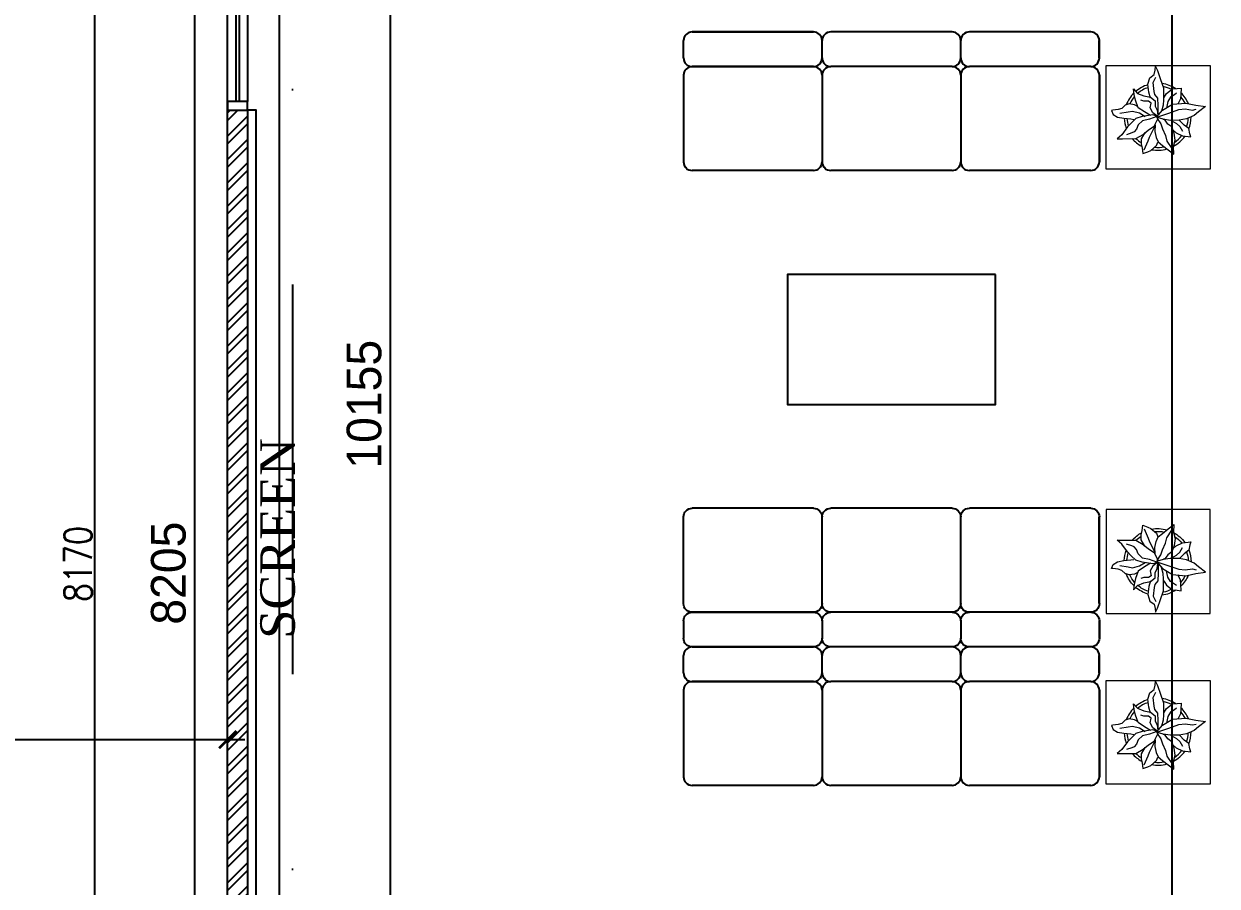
# Model space of a CAD drawing. Header units: millimetres. Extents: x 423806 to 486881, y 1786979 to 1831529.
# Drawn here: x 441580 to 448466, y 1796754 to 1801731 of the extents above; entities that cross this region are included whole.
import ezdxf

# ---------------------------------------------------------------- set-up
doc = ezdxf.new("R2010")
doc.units = ezdxf.units.MM
doc.header["$LTSCALE"] = 150
doc.header["$PDSIZE"] = 0.01
doc.linetypes.add('DASHDOTX2', pattern=[2, 1, -0.5, 0, -0.5])
doc.layers.get('0').update_dxf_attribs({"lineweight": 13})
for name, color, linetype in [('AD-DIM_CHECK', 7, 'Continuous'), ('AD-FURNITURE', 1, 'Continuous'), ('AD-GLASS', 140, 'Continuous'), ('AD-GRID', 251, 'DASHDOTX2'), ('AD-SILL', 252, 'Continuous'), ('AD-WALL', 7, 'Continuous'), ('AD-WALL HATCH', 252, 'Continuous')]:
    doc.layers.add(name, color=color, linetype=linetype)
for name, color, linetype, lineweight in [('AD-TEXT', 7, 'Continuous', 25), ('BEAMS', 53, 'Continuous', 25), ('DIM', 7, 'Continuous', 13)]:
    doc.layers.add(name, color=color, linetype=linetype, lineweight=lineweight)
doc.styles.add('240122--R0_INST_ FLOOR PLANS XREF$0$Scale M 200', font='times.ttf', dxfattribs={"height": 200})
doc.styles.add('RS', font='romans.shx', dxfattribs={"width": 0.8})
doc.dimstyles.new('D100', dxfattribs={"dimtxt": 160, "dimasz": 80, "dimexe": 60, "dimexo": 50, "dimgap": 15, "dimtad": 1, "dimdec": 0, "dimzin": 0, "dimdsep": 46, "dimtxsty": 'RS', "dimblk": 'OBLIQUE', "dimcen": 1, "dimclrd": 33, "dimclre": 33, "dimclrt": 7, "dimadec": 0, "dimazin": 0, "dimtfac": 1, "dimtdec": 0, "dimtmove": 2, "dimatfit": 3, "dimfxl": 125, "dimtolj": 1, "dimtzin": 0, "dimarcsym": 1})
doc.dimstyles.new('Scale 100', dxfattribs={"dimtxt": 200, "dimasz": 100, "dimexe": 100, "dimexo": 100, "dimgap": 50, "dimtad": 1, "dimdec": 0, "dimrnd": 5, "dimzin": 0, "dimdsep": 46, "dimtxsty": 'Standard', "dimblk": 'ARCHTICK', "dimcen": 0, "dimdle": 100, "dimclrd": 252, "dimclre": 252, "dimclrt": 256, "dimadec": 0, "dimazin": 0, "dimtfac": 1, "dimtdec": 0, "dimtofl": 0, "dimtmove": 1, "dimatfit": 3, "dimfxl": 0.18, "dimtolj": 1, "dimtzin": 0, "dimarcsym": 0})

# ---------------------------------------------------------------- blocks, each defined once
blk = doc.blocks.new('_Oblique')
at = {"color": 0, "linetype": 'ByBlock', "lineweight": -2}
blk.add_line((-0.5, -0.5), (0.5, 0.5), dxfattribs=at)
blk = doc.blocks.new('*D157')
at = {"layer": 'Defpoints', "color": 0, "transparency": 16777216}
for p in [(442193.4, 1802697.9), (441988, 1794527.9), (442414.4, 1794527.9)]:
    blk.add_point(p, dxfattribs=at)
at = {"layer": 'DIM', "color": 33, "lineweight": -2, "transparency": 16777216}
for p, q in [((442143.4, 1802697.9), (441928, 1802697.9)), ((441988, 1802697.9), (441988, 1794527.9)), ((442364.4, 1794527.9), (441928, 1794527.9))]:
    blk.add_line(p, q, dxfattribs=at)
at = {"layer": 'DIM', "color": 33, "lineweight": -2, "transparency": 16777216, "xscale": 80, "yscale": 80, "zscale": 80}
for p, rotation in [((441988, 1802697.9), 90), ((441988, 1794527.9), 270)]:
    blk.add_blockref('_Oblique', p, dxfattribs=dict(at, rotation=rotation))
at = {"layer": 'DIM', "color": 7, "transparency": 16777216, "insert": (441893, 1798612.9), "char_height": 160, "attachment_point": 5, "rotation": 90, "style": 'RS'}
blk.add_mtext('\\A1;8170', dxfattribs=at)
blk = doc.blocks.new('_ArchTick')
at = {"color": 0, "linetype": 'ByBlock', "const_width": 0.15}
blk.add_lwpolyline([(-0.5, -0.5), (0.5, 0.5)], dxfattribs=at)
blk = doc.blocks.new('*D307')
at = {"layer": 'AD-DIM_CHECK', "color": 252, "lineweight": -2, "transparency": 16777216}
for p, q in [((443694.5, 1804712.9), (443694.5, 1794357.9)), ((443606.1, 1804612.9), (443794.5, 1804612.9)), ((443606.1, 1794457.9), (443794.5, 1794457.9))]:
    blk.add_line(p, q, dxfattribs=at)
at = {"layer": 'Defpoints', "color": 0, "transparency": 16777216}
for p in [(443506.1, 1804612.9), (443506.1, 1794457.9), (443694.5, 1794457.9)]:
    blk.add_point(p, dxfattribs=at)
at = {"layer": 'AD-DIM_CHECK', "color": 252, "lineweight": -2, "transparency": 16777216, "xscale": 100, "yscale": 100, "zscale": 100}
for p, rotation in [((443694.5, 1804612.9), 90), ((443694.5, 1794457.9), 270)]:
    blk.add_blockref('_ArchTick', p, dxfattribs=dict(at, rotation=rotation))
at = {"layer": 'AD-DIM_CHECK', "transparency": 16777216, "insert": (443544.5, 1799535.4), "char_height": 200, "attachment_point": 5, "rotation": 90}
blk.add_mtext('\\A1;10155', dxfattribs=at)
blk = doc.blocks.new('*D308')
at = {"layer": 'AD-DIM_CHECK', "color": 252, "lineweight": -2, "transparency": 16777216}
for p, q in [((436556.1, 1797309.6), (436556.1, 1797699.6)), ((442756.1, 1797309.6), (442756.1, 1797699.6)), ((436456.1, 1797599.6), (442856.1, 1797599.6))]:
    blk.add_line(p, q, dxfattribs=at)
at = {"layer": 'Defpoints', "color": 0, "transparency": 16777216}
for p in [(442756.1, 1797599.6), (436556.1, 1797209.6), (442756.1, 1797209.6)]:
    blk.add_point(p, dxfattribs=at)
at = {"layer": 'AD-DIM_CHECK', "color": 252, "lineweight": -2, "transparency": 16777216, "xscale": 100, "yscale": 100, "zscale": 100, "rotation": 180}
blk.add_blockref('_ArchTick', (436556.1, 1797599.6), dxfattribs=at)
at = {"layer": 'AD-DIM_CHECK', "color": 252, "lineweight": -2, "transparency": 16777216, "xscale": 100, "yscale": 100, "zscale": 100}
blk.add_blockref('_ArchTick', (442756.1, 1797599.6), dxfattribs=at)
at = {"layer": 'AD-DIM_CHECK', "transparency": 16777216, "insert": (439656.1, 1797749.6), "char_height": 200, "attachment_point": 5}
blk.add_mtext('\\A1;6200', dxfattribs=at)
blk = doc.blocks.new('*D309')
at = {"layer": 'AD-DIM_CHECK', "color": 252, "lineweight": -2, "transparency": 16777216}
for p, q in [((442565.1, 1802762.9), (442565.1, 1794357.9)), ((442656.1, 1802662.9), (442465.1, 1802662.9)), ((442656.1, 1794457.9), (442465.1, 1794457.9))]:
    blk.add_line(p, q, dxfattribs=at)
at = {"layer": 'Defpoints', "color": 0, "transparency": 16777216}
for p in [(442756.1, 1802662.9), (442565.1, 1794457.9), (442756.1, 1794457.9)]:
    blk.add_point(p, dxfattribs=at)
at = {"layer": 'AD-DIM_CHECK', "color": 252, "lineweight": -2, "transparency": 16777216, "xscale": 100, "yscale": 100, "zscale": 100}
for p, rotation in [((442565.1, 1802662.9), 90), ((442565.1, 1794457.9), 270)]:
    blk.add_blockref('_ArchTick', p, dxfattribs=dict(at, rotation=rotation))
at = {"layer": 'AD-DIM_CHECK', "transparency": 16777216, "insert": (442415.1, 1798560.4), "char_height": 200, "attachment_point": 5, "rotation": 90}
blk.add_mtext('\\A1;8205', dxfattribs=at)
blk = doc.blocks.new('*U274')
at = {"layer": 'AD-GLASS'}
for p, q in [((1380, 67.5), (0, 67.5)), ((1380, 47.5), (0, 47.5))]:
    blk.add_line(p, q, dxfattribs=at)
at = {"layer": 'AD-SILL'}
for p, q in [((0, 115), (1380, 115)), ((1380, 0), (0, 0))]:
    blk.add_line(p, q, dxfattribs=at)
blk = doc.blocks.new('R0_INST_ FLOOR PLANS$0$trgrgre')
at = {"layer": 'AD-FURNITURE', "linetype": 'Continuous'}
for p, q in [((3774100.2, 1718289.1), (3774800.2, 1718289.1)), ((3774899.8, 1718289.1), (3775599.8, 1718289.1)), ((3775699.8, 1718289.1), (3776399.8, 1718289.1)), ((3774050.2, 1717739.1), (3774050.2, 1718239.1)), ((3774050.2, 1717739.1), (3774050.2, 1718239.1)), ((3774050.6, 1717739.1), (3774050.6, 1718239.1)), ((3774849.8, 1717739.1), (3774849.8, 1718239.1)), ((3774850.2, 1717739.1), (3774850.2, 1718239.1)), ((3775649.8, 1717739.1), (3775649.8, 1718239.1)), ((3776449.8, 1717739.1), (3776449.8, 1718239.1)), ((3774100.2, 1717689.1), (3774800.2, 1717689.1)), ((3774899.8, 1717689.1), (3775599.8, 1717689.1)), ((3776399.8, 1717689.1), (3775699.8, 1717689.1)), ((3775699.8, 1717689.1), (3776399.8, 1717689.1)), ((3774050.2, 1717639.1), (3774050.2, 1717539.1)), ((3774050.2, 1717639.1), (3774050.2, 1717539.1)), ((3774050.6, 1717639.1), (3774050.6, 1717539.1)), ((3774849.8, 1717639.1), (3774849.8, 1717539.1)), ((3774850.2, 1717639.1), (3774850.2, 1717539.1)), ((3775649.8, 1717639.1), (3775649.8, 1717539.1)), ((3775649.8, 1717639.1), (3775649.8, 1717539.1)), ((3775649.8, 1717639.1), (3775649.8, 1717539.1)), ((3776449.8, 1717639.1), (3776449.8, 1717539.1)), ((3776449.8, 1717639.1), (3776449.8, 1717539.1)), ((3774100.2, 1717489.1), (3774800.2, 1717489.1)), ((3774899.8, 1717489.1), (3775599.8, 1717489.1)), ((3776399.8, 1717489.1), (3775699.8, 1717489.1)), ((3775699.8, 1717489.1), (3776399.8, 1717489.1))]:
    blk.add_line(p, q, dxfattribs=at)
for centre, start, end in [((3774100.2, 1718239.1), 90, 180), ((3774100.2, 1718239.1), 90, 180), ((3774800.2, 1718239.1), 0, 90), ((3774899.8, 1718239.1), 90, 180), ((3775599.8, 1718239.1), 0, 90), ((3775699.8, 1718239.1), 90, 180), ((3776399.8, 1718239.1), 0, 90), ((3774100.2, 1717739.1), 180, 270), ((3774100.2, 1717739.1), 180, 270), ((3774800.2, 1717739.1), 270, 0), ((3774899.8, 1717739.1), 180, 270), ((3775599.8, 1717739.1), 270, 0), ((3775699.8, 1717739.1), 180, 270), ((3775699.8, 1717739.1), 180, 270), ((3776399.8, 1717739.1), 270, 0), ((3776399.8, 1717739.1), 270, 0), ((3774100.2, 1717639.1), 90, 180), ((3774100.2, 1717639.1), 90, 180), ((3774800.2, 1717639.1), 0, 90), ((3774899.8, 1717639.1), 90, 180), ((3775599.8, 1717639.1), 0, 90), ((3775699.8, 1717639.1), 90, 180), ((3775699.8, 1717639.1), 90, 180), ((3776399.8, 1717639.1), 0, 90), ((3776399.8, 1717639.1), 0, 90), ((3774100.2, 1717539.1), 180, 270), ((3774100.2, 1717539.1), 180, 270), ((3774800.2, 1717539.1), 270, 0), ((3774899.8, 1717539.1), 180, 270), ((3775599.8, 1717539.1), 270, 0), ((3775699.8, 1717539.1), 180, 270), ((3775699.8, 1717539.1), 180, 270), ((3776399.8, 1717539.1), 270, 0), ((3776399.8, 1717539.1), 270, 0)]:
    blk.add_arc(centre, 50, start, end, dxfattribs=at)
blk = doc.blocks.new('A$C11832f3e')
at = {"layer": 'AD-FURNITURE', "color": 3, "linetype": 'ByBlock', "lineweight": 20}
for p, q in [((242.5, 488.2, -2548975.6), (210, 513.3, -2548975.6)), ((210, 513.3, -2548975.6), (212.2, 468.2, -2548975.6)), ((274.9, 462, -2548975.6), (242.5, 488.2, -2548975.6)), ((342.9, 490.9, -2548975.6), (310.2, 463.4, -2548975.6)), ((360.6, 498.5, -2548975.6), (342.9, 490.9, -2548975.6)), ((380.4, 487.7, -2548975.6), (357.2, 434.9, -2548975.6)), ((389.1, 509.6, -2548975.6), (360.6, 498.5, -2548975.6)), ((393.4, 478.8, -2548975.6), (389.1, 509.6, -2548975.6)), ((212.2, 468.2, -2548975.6), (202.7, 431.7, -2548975.6)), ((202.7, 431.7, -2548975.6), (207.9, 391.8, -2548975.6)), ((249.8, 436.9, -2548975.6), (221.4, 479.8, -2548975.6)), ((257.1, 405.5, -2548975.6), (249.8, 436.9, -2548975.6)), ((301.1, 442, -2548975.6), (274.9, 462, -2548975.6)), ((311.6, 415.8, -2548975.6), (301.1, 442, -2548975.6)), ((310.2, 463.4, -2548975.6), (302.5, 442.6, -2548975.6)), ((318.9, 381.4, -2548975.6), (311.6, 415.8, -2548975.6)), ((349.5, 414.1, -2548975.6), (318.9, 353.8, -2548975.6)), ((357.2, 434.9, -2548975.6), (349.5, 414.1, -2548975.6)), ((378, 387.7, -2548975.6), (397.8, 424, -2548975.6)), ((428.8, 422.3, -2548975.6), (385.9, 398.2, -2548975.6)), ((398.9, 453.6, -2548975.6), (393.4, 478.8, -2548975.6)), ((397.8, 424, -2548975.6), (398.9, 453.6, -2548975.6)), ((505.3, 423.3, -2548975.6), (428.8, 422.3, -2548975.6)), ((537.7, 423.3, -2548975.6), (505.3, 423.3, -2548975.6)), ((510.4, 400.1, -2548975.6), (537.7, 423.3, -2548975.6)), ((159.8, 407.5, -2548975.6), (112.6, 412.8, -2548975.6)), ((112.6, 412.8, -2548975.6), (117.9, 396.1, -2548975.6)), ((117.9, 396.1, -2548975.6), (124.2, 364.7, -2548975.6)), ((124.2, 364.7, -2548975.6), (150.4, 344.7, -2548975.6)), ((150.4, 344.7, -2548975.6), (177.6, 317.4, -2548975.6)), ((196.3, 389.8, -2548975.6), (159.8, 407.5, -2548975.6)), ((174.4, 353.1, -2548975.6), (159.8, 380.4, -2548975.6)), ((194.4, 336.3, -2548975.6), (174.4, 353.1, -2548975.6)), ((213.1, 373.9, -2548975.6), (196.3, 389.8, -2548975.6)), ((207.9, 391.8, -2548975.6), (221.4, 355.2, -2548975.6)), ((221.4, 355.2, -2548975.6), (243.5, 338.5, -2548975.6)), ((276, 366.6, -2548975.6), (257.1, 405.5, -2548975.6)), ((284.3, 337.4, -2548975.6), (276, 366.6, -2548975.6)), ((324.1, 351, -2548975.6), (302.1, 308, -2548975.6)), ((317.8, 343.6, -2548975.6), (318.9, 381.4, -2548975.6)), ((355.6, 372, -2548975.6), (324.1, 351, -2548975.6)), ((385.9, 398.2, -2548975.6), (355.6, 372, -2548975.6)), ((416.2, 343.6, -2548975.6), (425.6, 368.8, -2548975.6)), ((425.6, 368.8, -2548975.6), (439.3, 384.5, -2548975.6)), ((439.3, 384.5, -2548975.6), (452.9, 389.8, -2548975.6)), ((452.9, 389.8, -2548975.6), (483.2, 400.1, -2548975.6)), ((456.1, 333.1, -2548975.6), (478, 355.2, -2548975.6)), ((478, 355.2, -2548975.6), (510.4, 400.1, -2548975.6)), ((66.6, 268.3, -2548975.6), (92.8, 290.2, -2548975.6)), ((92.8, 290.2, -2548975.6), (137.7, 309.1, -2548975.6)), ((137.7, 309.1, -2548975.6), (178.7, 316.4, -2548975.6)), ((178.7, 316.4, -2548975.6), (230.9, 317.4, -2548975.6)), ((238.2, 275.6, -2548975.6), (181.7, 254.7, -2548975.6)), ((220.5, 320.7, -2548975.6), (194.4, 336.3, -2548975.6)), ((230.9, 317.4, -2548975.6), (271.7, 311.2, -2548975.6)), ((307.3, 298.6, -2548975.6), (238.2, 275.6, -2548975.6)), ((243.5, 338.5, -2548975.6), (260.3, 316.4, -2548975.6)), ((260.3, 316.4, -2548975.6), (268.7, 313.4, -2548975.6)), ((271.7, 311.2, -2548975.6), (310.5, 299.6, -2548975.6)), ((310.5, 299.6, -2548975.6), (274.9, 258.8, -2548975.6)), ((306.2, 306, -2548975.6), (284.3, 337.4, -2548975.6)), ((301.1, 286.1, -2548975.6), (300, 231.5, -2548975.6)), ((302.1, 308, -2548975.6), (307.3, 295.5, -2548975.6)), ((302.1, 290.2, -2548975.6), (307.3, 291.2, -2548975.6)), ((306.2, 257.7, -2548975.6), (302.1, 290.2, -2548975.6)), ((304.3, 294.5, -2548975.6), (330.3, 286.1, -2548975.6)), ((307.3, 295.5, -2548975.6), (350.3, 311.2, -2548975.6)), ((307.3, 291.2, -2548975.6), (330.3, 273.4, -2548975.6)), ((330.3, 286.1, -2548975.6), (392.1, 295.5, -2548975.6)), ((345.1, 289.3, -2548975.6), (378.6, 268.3, -2548975.6)), ((350.3, 311.2, -2548975.6), (390, 319.6, -2548975.6)), ((407.8, 274.5, -2548975.6), (375.4, 294.5, -2548975.6)), ((390, 319.6, -2548975.6), (416.2, 343.6, -2548975.6)), ((392.1, 295.5, -2548975.6), (428.8, 306.9, -2548975.6)), ((428.8, 306.9, -2548975.6), (456.1, 333.1, -2548975.6)), ((458, 309.1, -2548975.6), (441.3, 312.3, -2548975.6)), ((497.9, 305, -2548975.6), (458, 309.1, -2548975.6)), ((520.9, 276.6, -2548975.6), (473.7, 268.3, -2548975.6)), ((535.5, 298.6, -2548975.6), (497.9, 305, -2548975.6)), ((560.7, 282.9, -2548975.6), (535.5, 298.6, -2548975.6)), ((569, 259.9, -2548975.6), (560.7, 282.9, -2548975.6)), ((26.9, 238, -2548975.6), (66.6, 268.3, -2548975.6)), ((82.3, 230.6, -2548975.6), (26.9, 238, -2548975.6)), ((101.2, 257.7, -2548975.6), (80.2, 252.6, -2548975.6)), ((140.9, 218, -2548975.6), (82.3, 230.6, -2548975.6)), ((144.1, 251.5, -2548975.6), (101.2, 257.7, -2548975.6)), ((217.3, 224.2, -2548975.6), (140.9, 218, -2548975.6)), ((181.7, 254.7, -2548975.6), (144.1, 251.5, -2548975.6)), ((171.2, 193.9, -2548975.6), (186, 223.2, -2548975.6)), ((274.9, 258.8, -2548975.6), (217.3, 224.2, -2548975.6)), ((228.9, 183.4, -2548975.6), (243.5, 208.5, -2548975.6)), ((243.5, 208.5, -2548975.6), (253, 246.3, -2548975.6)), ((268.7, 199.1, -2548975.6), (271.7, 229.6, -2548975.6)), ((271.7, 229.6, -2548975.6), (280.1, 265, -2548975.6)), ((300, 231.5, -2548975.6), (302.1, 188.8, -2548975.6)), ((316.8, 235.8, -2548975.6), (306.2, 257.7, -2548975.6)), ((317.8, 205.5, -2548975.6), (316.8, 235.8, -2548975.6)), ((330.3, 273.4, -2548975.6), (346.2, 245.3, -2548975.6)), ((346.2, 245.3, -2548975.6), (340.8, 218, -2548975.6)), ((340.8, 218, -2548975.6), (356.5, 207.5, -2548975.6)), ((356.5, 207.5, -2548975.6), (382.7, 207.5, -2548975.6)), ((378.6, 268.3, -2548975.6), (415.1, 244.2, -2548975.6)), ((382.7, 207.5, -2548975.6), (400.5, 201.2, -2548975.6)), ((447.7, 264.2, -2548975.6), (407.8, 274.5, -2548975.6)), ((415.1, 244.2, -2548975.6), (431.8, 201.2, -2548975.6)), ((416.2, 239, -2548975.6), (437.2, 227.4, -2548975.6)), ((437.2, 227.4, -2548975.6), (467.5, 222.3, -2548975.6)), ((473.7, 268.3, -2548975.6), (447.7, 264.2, -2548975.6)), ((467.5, 222.3, -2548975.6), (491.5, 230.6, -2548975.6)), ((491.5, 230.6, -2548975.6), (510.4, 248.3, -2548975.6)), ((510.4, 248.3, -2548975.6), (531.4, 254.7, -2548975.6)), ((531.4, 254.7, -2548975.6), (562.8, 258.8, -2548975.6)), ((562.8, 258.8, -2548975.6), (569, 259.9, -2548975.6)), ((168.2, 131, -2548975.6), (169.2, 168.8, -2548975.6)), ((169.2, 168.8, -2548975.6), (171.2, 193.9, -2548975.6)), ((195.4, 160.4, -2548975.6), (206.8, 169.9, -2548975.6)), ((206.8, 169.9, -2548975.6), (228.9, 183.4, -2548975.6)), ((251.9, 162.6, -2548975.6), (218.4, 136.4, -2548975.6)), ((267.6, 187.7, -2548975.6), (251.9, 162.6, -2548975.6)), ((268.7, 165.6, -2548975.6), (268.7, 199.1, -2548975.6)), ((268.7, 129.9, -2548975.6), (268.7, 165.6, -2548975.6)), ((302.1, 188.8, -2548975.6), (320, 167.7, -2548975.6)), ((344, 184.5, -2548975.6), (317.8, 205.5, -2548975.6)), ((320, 167.7, -2548975.6), (323, 149.9, -2548975.6)), ((323, 149.9, -2548975.6), (328.3, 99.6, -2548975.6)), ((383.7, 176.1, -2548975.6), (344, 184.5, -2548975.6)), ((345.1, 188.8, -2548975.6), (354.5, 155.1, -2548975.6)), ((354.5, 155.1, -2548975.6), (360.8, 109.1, -2548975.6)), ((420.4, 161.5, -2548975.6), (383.7, 176.1, -2548975.6)), ((443.4, 136.4, -2548975.6), (420.4, 161.5, -2548975.6)), ((431.8, 201.2, -2548975.6), (438.3, 167.7, -2548975.6)), ((438.3, 167.7, -2548975.6), (443.4, 136.4, -2548975.6)), ((191.2, 134.2, -2548975.6), (168.2, 131, -2548975.6)), ((218.4, 136.4, -2548975.6), (191.2, 134.2, -2548975.6)), ((286.5, 80.8, -2548975.6), (268.7, 129.9, -2548975.6)), ((304.3, 30.5, -2548975.6), (286.5, 80.8, -2548975.6)), ((328.3, 99.6, -2548975.6), (313.5, 68.3, -2548975.6)), ((348.1, 71.3, -2548975.6), (323, 52.6, -2548975.6)), ((360.8, 109.1, -2548975.6), (348.1, 71.3, -2548975.6)), ((315.7, 6.4, -2548975.6), (304.3, 30.5, -2548975.6)), ((316.8, 28.5, -2548975.6), (315.7, 6.4, -2548975.6)), ((323, 52.6, -2548975.6), (316.8, 28.5, -2548975.6))]:
    blk.add_line(p, q, dxfattribs=at)
at = {"layer": 'AD-FURNITURE', "lineweight": 20}
blk.add_lwpolyline([(0, 0), (0, 600), (600, 600), (600, 0)], close=True, dxfattribs=at)
at = {"layer": 'AD-FURNITURE', "color": 3, "linetype": 'ByBlock', "lineweight": 20}
for radius, start, end in [(193.2, 79.70377, 106.12808), (193.2, 118.34547, 144.45412), (177.1, 123.38678, 142.07557), (177.1, 84.18858, 102.40281), (193.2, 40.66057, 61.33926), (177.1, 45.08351, 57.50228), (193.2, 158.58618, 179.74423), (177.1, 160.65586, 177.50575), (177.1, 3.26994, 17.40025), (193.2, 2.50299, 20.45628), (193.2, 202.97684, 225.84728), (177.1, 206.27612, 221.1349), (177.1, 318.47558, 335.33471), (193.2, 314.80206, 339.18037), (177.1, 242.68987, 259.53455), (177.1, 287.98642, 310.5771), (193.2, 287.12296, 310.98158), (193.2, 236.95629, 262.29504)]:
    blk.add_arc((303.5, 296.7, -2548975.6), radius, start, end, dxfattribs=at)

msp = doc.modelspace()

# ---------------------------------------------------------------- hatches: boundary and pattern name
at = {"layer": 'AD-WALL HATCH', "transparency": 33554687}
h = msp.add_hatch(dxfattribs=at)
h.set_pattern_fill('ANSI32', color=256, scale=10)
h.set_pattern_definition([(45, (415131.13, 1744227.9), (-67.35192, 67.35192), []), (45, (415176.03, 1744227.9), (-67.35192, 67.35192), [])])
h.paths.add_polyline_path([(451901.1, 1795527.9), (452131.1, 1795527.9), (452131.1, 1794977.9), (451291.8, 1794977.9), (451291.8, 1795207.9), (451901.1, 1795207.9)])
h.paths.add_polyline_path([(448321.1, 1811927.9), (448321.1, 1816977.9), (448206.1, 1816977.9), (448206.1, 1811927.9)])
h.paths.add_polyline_path([(439001.1, 1811677.9), (439231.1, 1811677.9), (439231.1, 1812027.9), (439506.1, 1812027.9), (439506.1, 1812257.9), (439001.1, 1812257.9)])
h.paths.add_polyline_path([(439001.1, 1823727.9), (439001.1, 1819327.9), (442501.1, 1819327.9), (442501.1, 1820182.9), (442271.1, 1820182.9), (442271.1, 1819557.9), (441071.1, 1819557.9), (441071.1, 1820157.9), (440956.1, 1820157.9), (440956.1, 1819557.9), (439231.1, 1819557.9), (439231.1, 1823727.9)])
h.paths.add_polyline_path([(441471.1, 1823997.9), (439831.3, 1823997.9), (439831.3, 1824227.9), (441471.1, 1824227.9)])
h.paths.add_polyline_path([(448706.1, 1799227.9), (448906.1, 1799227.9), (448906.1, 1799342.9), (448706.1, 1799342.9), (448706.1, 1802177.9), (448591.1, 1802177.9), (448591.1, 1794977.9), (449291.8, 1794977.9), (449291.8, 1795207.9), (448706.1, 1795207.9)])
h.paths.add_polyline_path([(452131.1, 1798527.9), (452131.1, 1803977.9), (451901.1, 1803977.9), (451901.1, 1799342.9), (450906.1, 1799342.9), (450906.1, 1799227.9), (451901.1, 1799227.9), (451901.1, 1798527.9)])
h.paths.add_polyline_path([(451901.1, 1811177.9), (452131.1, 1811177.9), (452131.1, 1810427.9), (451901.1, 1810427.9)])
h.paths.add_polyline_path([(451901.1, 1814372.9), (452131.1, 1814372.9), (452131.1, 1815397.9), (451901.1, 1815397.9)])
h.paths.add_polyline_path([(438581.1, 1809177.9), (439231.1, 1809177.9), (439231.1, 1808552.9), (439116.1, 1808552.9), (439116.1, 1809062.9), (438581.1, 1809062.9)])
h.paths.add_polyline_path([(446146.1, 1820752.9), (446146.1, 1819557.9), (446296.1, 1819557.9), (446296.1, 1819327.9), (446031.1, 1819327.9), (446031.1, 1820752.9), (445731.1, 1820752.9), (445731.1, 1820867.9), (446431.1, 1820867.9), (446431.1, 1821767.9), (444931.1, 1821767.9), (444931.1, 1820752.9), (444701.1, 1820752.9), (444701.1, 1821367.9), (444551.1, 1821367.9), (444551.1, 1821597.9), (444701.1, 1821597.9), (444701.1, 1823997.9), (444403.6, 1823997.9), (444403.6, 1824227.9), (446951.1, 1824227.9), (446951.1, 1823997.9), (444931.1, 1823997.9), (444931.1, 1821882.9), (446546.1, 1821882.9), (446546.1, 1820752.9)])
h.paths.add_polyline_path([(451901.1, 1812872.9), (452131.1, 1812872.9), (452131.1, 1811927.9), (451901.1, 1811927.9)])
h.paths.add_polyline_path([(448706.1, 1804727.9), (448906.1, 1804727.9), (448906.1, 1804497.9), (448706.1, 1804497.9)])
h.paths.add_polyline_path([(442871.1, 1801232.9), (442871.1, 1796107.9), (442756.1, 1796107.9), (442756.1, 1801232.9)])
h.paths.add_polyline_path([(450106.1, 1804497.9), (451631.1, 1804497.9), (451631.1, 1804727.9), (451231.1, 1804727.9), (451231.1, 1805065.4), (451001.1, 1805065.4), (451001.1, 1804727.9), (450106.1, 1804727.9)])
h.paths.add_polyline_path([(451901.1, 1809227.9), (452131.1, 1809227.9), (452131.1, 1807802.9), (451231.1, 1807802.9), (451231.1, 1807465.4), (451001.1, 1807465.4), (451001.1, 1808032.9), (451901.1, 1808032.9)])
h.paths.add_polyline_path([(436326.1, 1802997.9), (436326.1, 1803097.9), (436556.1, 1803097.9), (436556.1, 1802512.9), (436326.1, 1802512.9), (436326.1, 1802882.9), (432361.1, 1802882.9), (432361.1, 1800247.9), (432131.1, 1800247.9), (432131.1, 1803227.9), (432361.1, 1803227.9), (432361.1, 1802997.9), (434945.2, 1802997.9), (434945.2, 1803097.9), (435175.2, 1803097.9), (435175.2, 1802997.9)])
h.paths.add_polyline_path([(436326.1, 1794607.9), (436556.1, 1794607.9), (436556.1, 1794457.9), (436326.1, 1794457.9)])
h.paths.add_polyline_path([(448591.1, 1803977.9), (448706.1, 1803977.9), (448706.1, 1803377.9), (448591.1, 1803377.9)])
h.paths.add_polyline_path([(432131.1, 1807802.9), (432361.1, 1807802.9), (432361.1, 1806865.4), (432131.1, 1806865.4)])
h.paths.add_polyline_path([(443506.1, 1817727.9), (443706.1, 1817727.9), (443706.1, 1817497.9), (443506.1, 1817497.9)])
h.paths.add_polyline_path([(447296.1, 1819327.9), (448671.1, 1819327.9), (448671.1, 1818877.9), (448901.1, 1818877.9), (448901.1, 1823477.9), (448671.1, 1823477.9), (448671.1, 1821417.9), (447901.1, 1821417.9), (447901.1, 1821302.9), (448671.1, 1821302.9), (448671.1, 1819442.9), (447296.1, 1819442.9)])
h.paths.add_polyline_path([(443506.1, 1804727.9), (448106.1, 1804727.9), (448106.1, 1804612.9), (443506.1, 1804612.9)])
h.paths.add_polyline_path([(439231.1, 1804727.9), (442756.1, 1804727.9), (442756.1, 1804612.9), (439231.1, 1804612.9)])
h.paths.add_polyline_path([(445606.1, 1794457.9), (448206.1, 1794457.9), (448206.1, 1794227.9), (445606.1, 1794227.9)])
h.paths.add_polyline_path([(441306.1, 1794457.9), (442756.1, 1794457.9), (442756.1, 1794227.9), (441306.1, 1794227.9)])
h.paths.add_polyline_path([(438381.3, 1794457.9), (438481.3, 1794457.9), (438481.3, 1794227.9), (438381.3, 1794227.9)])
h.paths.add_polyline_path([(432131.1, 1796227.9), (432361.1, 1796227.9), (432361.1, 1794977.9), (432131.1, 1794977.9)])
h.paths.add_polyline_path([(432131.1, 1803827.9), (432361.1, 1803827.9), (432361.1, 1803977.9), (432131.1, 1803977.9)])
h.paths.add_polyline_path([(432131.1, 1805665.4), (432361.1, 1805665.4), (432361.1, 1804727.9), (432131.1, 1804727.9)])
h.paths.add_polyline_path([(451901.1, 1817727.9), (452131.1, 1817727.9), (452131.1, 1817877.9), (451901.1, 1817877.9)])
h.paths.add_polyline_path([(448901.1, 1817727.9), (448901.1, 1817497.9), (450316.1, 1817497.9), (450316.1, 1816747.9), (451901.1, 1816747.9), (451901.1, 1816597.9), (452131.1, 1816597.9), (452131.1, 1816977.9), (451901.1, 1816977.9), (451901.1, 1816862.9), (450431.1, 1816862.9), (450431.1, 1817497.9), (450481.1, 1817497.9), (450481.1, 1817727.9)])
h.paths.add_polyline_path([(448901.1, 1817727.9), (448901.1, 1817877.9), (448671.1, 1817877.9), (448671.1, 1817727.9)])
h.paths.add_polyline_path([(443503.7, 1811407.9), (448206.1, 1811407.9), (448206.1, 1811177.9), (443503.7, 1811177.9)])
h.paths.add_polyline_path([(448706.1, 1811407.9), (451631.1, 1811407.9), (451631.1, 1811177.9), (448706.1, 1811177.9)])
h.paths.add_polyline_path([(445206.1, 1817497.9), (448151.1, 1817497.9), (448151.1, 1817727.9), (445206.1, 1817727.9)])
h.paths.add_polyline_path([(448901.1, 1824227.9), (449541.1, 1824227.9), (449541.1, 1823997.9), (448901.1, 1823997.9)])
h.paths.add_polyline_path([(450741.1, 1823997.9), (451381.1, 1823997.9), (451381.1, 1824227.9), (450741.1, 1824227.9)])
h.paths.add_polyline_path([(452131.1, 1818877.9), (452131.1, 1823727.9), (451901.1, 1823727.9), (451901.1, 1818877.9)])
h.paths.add_polyline_path([(443803.6, 1824227.9), (443506.1, 1824227.9), (443506.1, 1823997.9), (443803.6, 1823997.9)])
h.paths.add_polyline_path([(442271.1, 1823997.9), (442071.1, 1823997.9), (442071.1, 1824227.9), (442756.1, 1824227.9), (442756.1, 1823997.9), (442501.1, 1823997.9), (442501.1, 1821597.9), (443351.1, 1821597.9), (443351.1, 1821482.9), (442501.1, 1821482.9), (442501.1, 1821182.9), (442271.1, 1821182.9)])
h.paths.add_polyline_path([(434181.3, 1794457.9), (432631.1, 1794457.9), (432631.1, 1794227.9), (434181.3, 1794227.9)])
h.paths.add_polyline_path([(432131.1, 1799047.9), (432361.1, 1799047.9), (432361.1, 1797727.9), (432131.1, 1797727.9)])
h.paths.add_polyline_path([(432631.1, 1824227.9), (434031.1, 1824227.9), (434031.1, 1823997.9), (432631.1, 1823997.9)])
h.paths.add_polyline_path([(439231.1, 1794227.9), (439231.1, 1794457.9), (439506.1, 1794457.9), (439506.1, 1794227.9)])
h.paths.add_polyline_path([(436581.3, 1794227.9), (436581.3, 1794457.9), (435981.3, 1794457.9), (435981.3, 1794227.9)])
h.paths.add_polyline_path([(443256.1, 1794227.9), (443806.1, 1794227.9), (443806.1, 1794457.9), (443256.1, 1794457.9)])
h.paths.add_polyline_path([(436556.1, 1801012.9), (436556.1, 1796107.9), (436441.1, 1796107.9), (436441.1, 1801012.9)])
h.paths.add_polyline_path([(441781.1, 1817727.9), (441781.1, 1812257.9), (441506.1, 1812257.9), (441506.1, 1812027.9), (441781.1, 1812027.9), (441781.1, 1811177.9), (442753.7, 1811177.9), (442753.7, 1811407.9), (442011.1, 1811407.9), (442011.1, 1817497.9), (442756.1, 1817497.9), (442756.1, 1817727.9)])
h.paths.add_polyline_path([(435175.2, 1804497.9), (436441.1, 1804497.9), (436441.1, 1803897.9), (436556.1, 1803897.9), (436556.1, 1804497.9), (438481.3, 1804497.9), (438481.3, 1804727.9), (432881.1, 1804727.9), (432881.1, 1804497.9), (435060.2, 1804497.9), (435060.2, 1803897.9), (435175.2, 1803897.9)])
h.paths.add_polyline_path([(435136.1, 1810677.9), (435136.1, 1811177.9), (438481.1, 1811177.9), (438481.1, 1811407.9), (432881.1, 1811407.9), (432881.1, 1811177.9), (434906.1, 1811177.9), (434906.1, 1810677.9)])
h.paths.add_polyline_path([(432581.1, 1808302.9), (432811.1, 1808302.9), (432811.1, 1811177.9), (432581.1, 1811177.9)])
h.paths.add_polyline_path([(437133.6, 1809062.9), (437416.1, 1809062.9), (437416.1, 1808032.9), (436333.6, 1808032.9), (436333.6, 1809062.9), (436533.6, 1809062.9), (436533.6, 1809177.9), (435936.1, 1809177.9), (435936.1, 1809062.9), (436218.6, 1809062.9), (436218.6, 1808032.9), (435136.1, 1808032.9), (435136.1, 1809062.9), (435336.1, 1809062.9), (435336.1, 1809177.9), (435136.1, 1809177.9), (435136.1, 1809677.9), (434906.1, 1809677.9), (434906.1, 1808032.9), (432881.1, 1808032.9), (432881.1, 1807802.9), (438731.1, 1807802.9), (438731.1, 1808032.9), (437531.1, 1808032.9), (437531.1, 1809062.9), (437681.1, 1809062.9), (437681.1, 1809177.9), (437133.6, 1809177.9)])

# ---------------------------------------------------------------- linework, layer by layer
at = {"layer": 'AD-FURNITURE'}
msp.add_lwpolyline([(442871.1, 1796107.9), (442921.1, 1796107.9), (442921.1, 1801232.9), (442871.1, 1801232.9)], close=True, dxfattribs=at)
at = {"layer": 'AD-FURNITURE', "elevation": -2548975.6}
msp.add_lwpolyline([(447186.8, 1800284.8), (445986.8, 1800284.8), (445986.8, 1799534.8), (447186.8, 1799534.8)], close=True, dxfattribs=at)
at = {"layer": 'AD-GRID', "lineweight": 25, "ltscale": 15}
msp.add_line((443131.1, 1827227.9), (443131.1, 1792227.9), dxfattribs=at)
at = {"layer": 'AD-SILL'}
msp.add_lwpolyline([(442871.1, 1801232.9), (442871.1, 1801282.9), (442756.1, 1801282.9), (442756.1, 1801232.9)], close=True, dxfattribs=at)
at = {"layer": 'AD-WALL'}
msp.add_lwpolyline([(442871.1, 1801232.9), (442871.1, 1796107.9), (442756.1, 1796107.9), (442756.1, 1801232.9)], close=True, dxfattribs=at)
at = {"layer": 'BEAMS'}
for p, q in [((443056.1, 1794977.9), (443056.1, 1804127.9)), ((442756.1, 1794977.9), (442756.1, 1802697.9))]:
    msp.add_line(p, q, dxfattribs=at)
at = {"layer": 'BEAMS', "color": 3}
msp.add_line((448206.1, 1794977.9), (448206.1, 1803977.9), dxfattribs=at)

# ---------------------------------------------------------------- block references
at = {"layer": 'AD-FURNITURE', "rotation": 180}
for name, p in [('R0_INST_ FLOOR PLANS$0$trgrgre', (4221836.6, 3519173.9, -2548975.6)), ('A$C11832f3e', (448426.1, 1801491.7)), ('R0_INST_ FLOOR PLANS$0$trgrgre', (4221836.6, 3515623.9, -2548975.6)), ('A$C11832f3e', (448426.1, 1797941.7))]:
    msp.add_blockref(name, p, dxfattribs=at)
at = {"layer": 'AD-FURNITURE', "xscale": -1}
for name, p in [('R0_INST_ FLOOR PLANS$0$trgrgre', (4221836.6, 80645.6, -2548975.6)), ('A$C11832f3e', (448426.1, 1798327.9))]:
    msp.add_blockref(name, p, dxfattribs=at)
at = {"layer": 'AD-GLASS', "rotation": 90}
msp.add_blockref('*U274', (442871.1, 1801282.9), dxfattribs=at)

# ---------------------------------------------------------------- texts
at = {"layer": 'AD-TEXT', "transparency": 33554687, "insert": (442944.1, 1798195.8), "char_height": 200, "width": 1130.046, "attachment_point": 1, "rotation": 90, "style": '240122--R0_INST_ FLOOR PLANS XREF$0$Scale M 200'}
msp.add_mtext('\\A1;\\pxqc;SCREEN', dxfattribs=at)

# ---------------------------------------------------------------- dimensions: what is measured, and where the dimension line sits
at = {"layer": 'AD-DIM_CHECK'}
for base, p1, p2, picture, middle in [((443694.5, 1794457.9), (443506.1, 1804612.9), (443506.1, 1794457.9), '*D307', (443544.5, 1799535.4)), ((442565.1, 1794457.9), (442756.1, 1802662.9), (442756.1, 1794457.9), '*D309', (442415.1, 1798560.4))]:
    dim = msp.add_linear_dim(base=base, p1=p1, p2=p2, angle=90, dimstyle='Scale 100', dxfattribs=at)
    dim.commit()
    dim.dimension.update_dxf_attribs({"geometry": picture, "text_midpoint": middle})
dim = msp.add_linear_dim(base=(442756.1, 1797599.6), p1=(436556.1, 1797209.6), p2=(442756.1, 1797209.6), dimstyle='Scale 100', dxfattribs=at)
dim.commit()
dim.dimension.update_dxf_attribs({"geometry": '*D308', "text_midpoint": (439656.1, 1797749.6)})
at = {"layer": 'DIM'}
dim = msp.add_linear_dim(base=(441988, 1794527.9), p1=(442193.4, 1802697.9), p2=(442414.4, 1794527.9), angle=90, dimstyle='D100', dxfattribs=at)
dim.commit()
dim.dimension.update_dxf_attribs({"geometry": '*D157', "text_midpoint": (441893, 1798612.9)})

doc.saveas('drawing.dxf')
